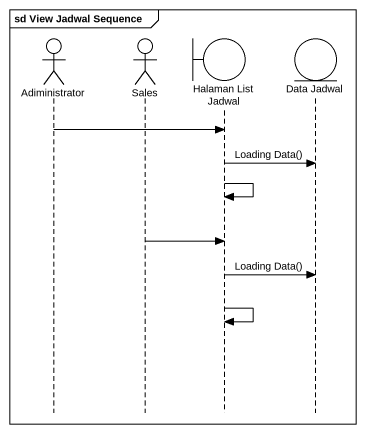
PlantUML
@startuml
mainframe sd View Jadwal Sequence
hide footbox
actor Adiministrator
actor Sales
boundary "Halaman List Jadwal" as Halaman_List_Jadwal
entity "Data Jadwal" as Data_Jadwal

Adiministrator -> Halaman_List_Jadwal
Halaman_List_Jadwal -> Data_Jadwal : Loading Data()
Halaman_List_Jadwal -> Halaman_List_Jadwal
Sales -> Halaman_List_Jadwal
Halaman_List_Jadwal -> Data_Jadwal : Loading Data()
Halaman_List_Jadwal -> Halaman_List_Jadwal
@enduml
